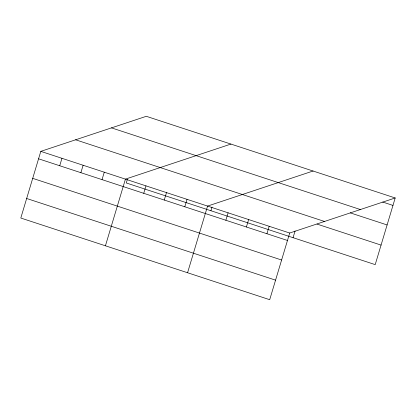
<?xml version="1.0" encoding="UTF-8"?>
<svg xmlns="http://www.w3.org/2000/svg" width="416" height="416" viewBox="0 0 416 416"><rect width="100%" height="100%" fill="white"/><g stroke="black" fill="none" stroke-linecap="round" stroke-linejoin="round"><path stroke-width="0.62" d="M395.2 197.969L146.297 116.303L40.799 151.367L20.8 218.031L269.703 299.697L289.708 233.028L395.2 197.969L375.201 264.633L126.292 182.972L127.395 179.306M59.727 165.75L61.958 158.304M80.881 172.687L83.117 165.246M102.04 179.629L104.27 172.188M105.43 245.799L125.429 179.13L230.922 144.071M143.733 193.31L145.964 185.869M164.263 200.044L166.499 192.603M184.798 206.783L187.034 199.342M187.564 272.745L207.568 206.081L313.061 171.018M210.922 210.74L212.02 207.074M225.867 220.256L228.103 212.815M246.402 226.996L248.638 219.554M266.937 233.73L269.173 226.288M293.062 237.687L295.074 230.968M382.699 202.041L392.969 205.41M111.483 127.873L360.386 209.539M350.262 212.867L387.104 224.952M75.613 139.797L324.516 221.458M317.044 224.089L381.061 245.092M40.799 151.367L289.708 233.028M38.568 158.808L287.472 240.469M32.703 178.35L281.611 260.016M26.666 198.489L275.569 280.15"/></g></svg>
